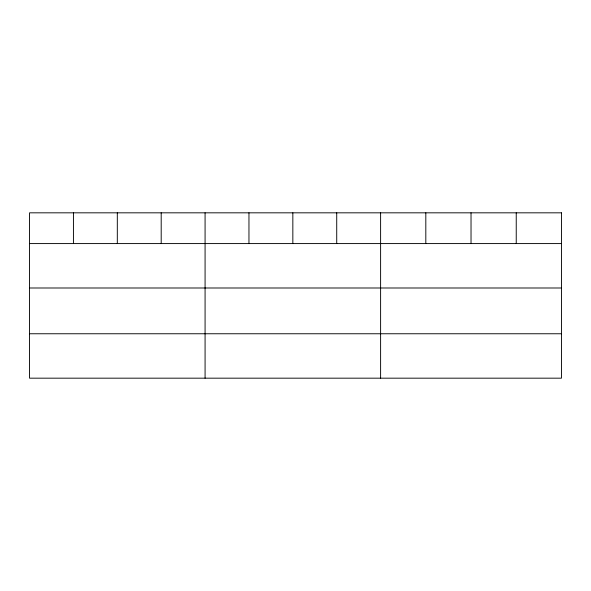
<?xml version="1.0" encoding="UTF-8"?>
<svg xmlns="http://www.w3.org/2000/svg" width="591" height="591" viewBox="0 0 591 591"><rect width="100%" height="100%" fill="white"/><g stroke="black" fill="none" stroke-linecap="round" stroke-linejoin="round"><path stroke-width="0.89" d="M29.55 243.581L561.45 243.581M29.55 287.994L561.45 287.994M29.55 333.76L561.45 333.76M516.238 212.826L516.238 243.581M471.027 212.826L471.027 243.581M425.815 212.826L425.815 243.581M380.604 212.826L380.604 378.174M336.722 212.826L336.722 243.581M292.84 212.826L292.84 243.581M248.959 212.826L248.959 243.581M205.077 212.826L205.077 378.174M161.195 212.826L161.195 243.581M117.314 212.826L117.314 243.581M73.432 212.826L73.432 243.581M561.45 212.826L29.55 212.826L29.55 378.174L561.45 378.174L561.45 212.826"/></g></svg>
